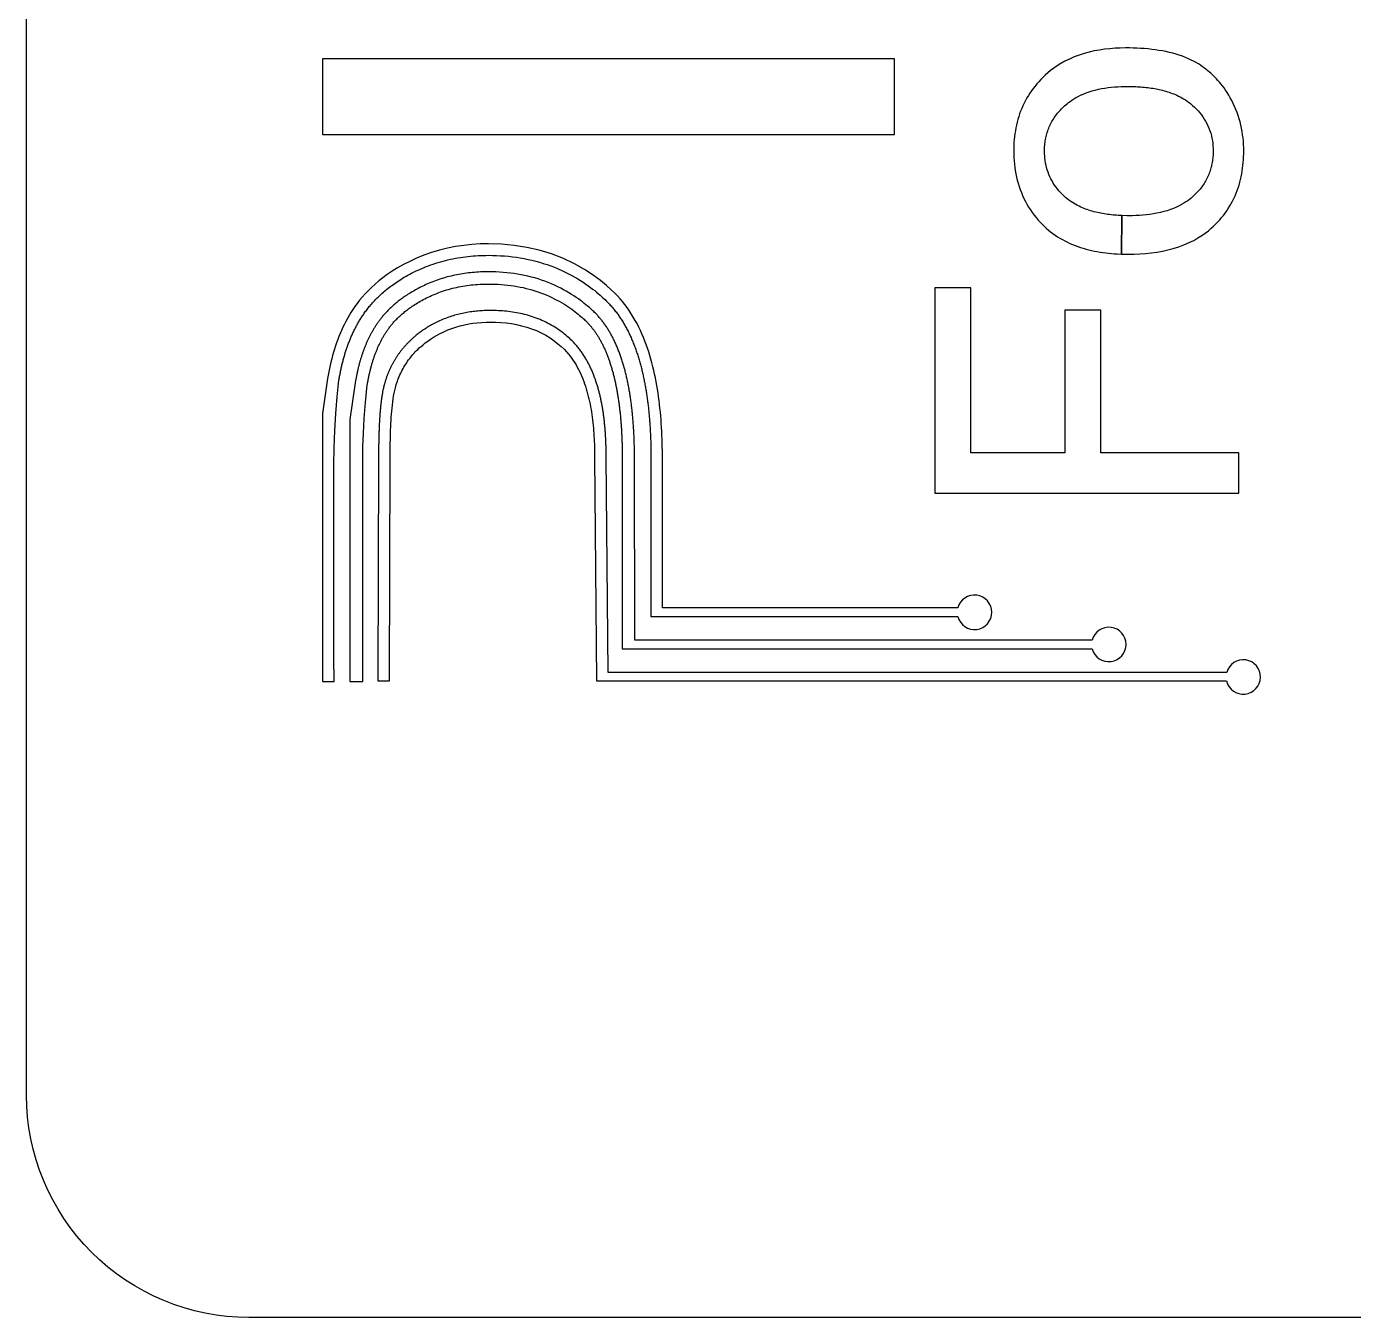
# Model space of a CAD drawing. Header units: millimetres. Extents: x 0 to 17.9, y 0 to 7.6.
# Drawn here: x 0 to 0.597, y 0 to 0.581 of the extents above; entities that cross this region are included whole.
import ezdxf

# ---------------------------------------------------------------- set-up
doc = ezdxf.new("R2010")
doc.units = ezdxf.units.MM
doc.header["$MEASUREMENT"] = 0
doc.layers.add('Insulation', color=112, linetype='Continuous')
doc.layers.add('Metal', color=52, linetype='Continuous')

msp = doc.modelspace()

# ---------------------------------------------------------------- linework, layer by layer
at = {"layer": 'Insulation'}
msp.add_lwpolyline([(6.043, 0), (2.5215, 0), (0.1, 0, -0.414214), (0, 0.1), (0, 3.225), (0, 7.45, -0.414214), (0.2, 7.65), (2.5215, 7.65), (6.043, 7.65)], format="xyb", dxfattribs=at)
at = {"layer": 'Metal'}
msp.add_lwpolyline([(0.49253, 0.47824), (0.49268, 0.49554), (0.49109, 0.49562), (0.4903, 0.49567), (0.48951, 0.49573), (0.48872, 0.4958), (0.48793, 0.49588), (0.48714, 0.49597), (0.48635, 0.49607), (0.48557, 0.49618), (0.48479, 0.4963), (0.48402, 0.49643), (0.48324, 0.49658), (0.48247, 0.49673), (0.4817, 0.4969), (0.48093, 0.49708), (0.48016, 0.49728), (0.4794, 0.49749), (0.47864, 0.49771), (0.47789, 0.49795), (0.47714, 0.4982), (0.4764, 0.49847), (0.47567, 0.49876), (0.47494, 0.49906), (0.47421, 0.49938), (0.47347, 0.49973), (0.47273, 0.50011), (0.47197, 0.50051), (0.47122, 0.50096), (0.47046, 0.50143), (0.46969, 0.50194), (0.46892, 0.5025), (0.46816, 0.50309), (0.46739, 0.50373), (0.46663, 0.50441), (0.46587, 0.50514), (0.46511, 0.50592), (0.46439, 0.50673), (0.4637, 0.50755), (0.46304, 0.50841), (0.46242, 0.50928), (0.46183, 0.51018), (0.46129, 0.5111), (0.46078, 0.51205), (0.46031, 0.51302), (0.45987, 0.51402), (0.45949, 0.51503), (0.45915, 0.51606), (0.45885, 0.51709), (0.45859, 0.51813), (0.45838, 0.51918), (0.45821, 0.52024), (0.45808, 0.52131), (0.45798, 0.52238), (0.45793, 0.52346), (0.45791, 0.52455), (0.45792, 0.52521), (0.45794, 0.52587), (0.45797, 0.52652), (0.45802, 0.52718), (0.45809, 0.52783), (0.45816, 0.52849), (0.45826, 0.52914), (0.45837, 0.52978), (0.45849, 0.53043), (0.45863, 0.53107), (0.45879, 0.53171), (0.45896, 0.53235), (0.45915, 0.53297), (0.45935, 0.5336), (0.45957, 0.53421), (0.45981, 0.53483), (0.46006, 0.53543), (0.46033, 0.53603), (0.46061, 0.53663), (0.46091, 0.53721), (0.46122, 0.53778), (0.46155, 0.53835), (0.46189, 0.5389), (0.46224, 0.53945), (0.4626, 0.53998), (0.46298, 0.54051), (0.46337, 0.54103), (0.46377, 0.54154), (0.46419, 0.54204), (0.46462, 0.54253), (0.46505, 0.54301), (0.4655, 0.54349), (0.46596, 0.54395), (0.46644, 0.54441), (0.46692, 0.54486), (0.46745, 0.54534), (0.46804, 0.54584), (0.4687, 0.54636), (0.46942, 0.5469), (0.47022, 0.54745), (0.47108, 0.54801), (0.47203, 0.54857), (0.47305, 0.54912), (0.47416, 0.54967), (0.47535, 0.5502), (0.47663, 0.55071), (0.47799, 0.55119), (0.47937, 0.55162), (0.48076, 0.552), (0.48218, 0.55234), (0.48361, 0.55263), (0.48505, 0.55288), (0.4865, 0.55309), (0.48795, 0.55326), (0.48941, 0.55339), (0.49087, 0.5535), (0.49232, 0.55357), (0.49377, 0.55361), (0.49521, 0.55362), (0.49597, 0.55362), (0.49673, 0.55361), (0.49748, 0.55359), (0.49824, 0.55357), (0.49901, 0.55354), (0.49977, 0.5535), (0.50053, 0.55345), (0.50129, 0.5534), (0.50205, 0.55334), (0.50281, 0.55327), (0.50357, 0.55319), (0.50432, 0.5531), (0.50507, 0.55301), (0.50583, 0.5529), (0.50657, 0.55279), (0.50732, 0.55266), (0.50806, 0.55253), (0.50881, 0.55238), (0.50955, 0.55222), (0.51029, 0.55205), (0.51102, 0.55187), (0.51176, 0.55168), (0.51249, 0.55147), (0.51321, 0.55125), (0.51393, 0.55102), (0.51465, 0.55077), (0.51536, 0.55051), (0.51607, 0.55023), (0.51676, 0.54994), (0.51747, 0.54963), (0.5182, 0.54928), (0.51895, 0.5489), (0.51971, 0.54849), (0.52049, 0.54803), (0.52129, 0.54753), (0.52209, 0.54699), (0.5229, 0.5464), (0.52372, 0.54576), (0.52453, 0.54506), (0.52536, 0.54431), (0.52617, 0.5435), (0.52698, 0.54265), (0.52774, 0.54176), (0.52846, 0.54085), (0.52914, 0.53991), (0.52978, 0.53895), (0.53038, 0.53795), (0.53093, 0.53693), (0.53144, 0.53588), (0.53189, 0.5348), (0.5323, 0.5337), (0.53265, 0.53259), (0.53296, 0.53147), (0.53321, 0.53034), (0.53341, 0.5292), (0.53357, 0.52805), (0.53368, 0.52689), (0.53374, 0.52572), (0.53376, 0.52455), (0.53376, 0.52391), (0.53374, 0.52327), (0.53371, 0.52263), (0.53366, 0.52199), (0.5336, 0.52136), (0.53353, 0.52072), (0.53344, 0.52009), (0.53334, 0.51946), (0.53322, 0.51883), (0.53309, 0.5182), (0.53295, 0.51758), (0.53279, 0.51696), (0.53261, 0.51635), (0.53242, 0.51574), (0.53222, 0.51514), (0.532, 0.51454), (0.53176, 0.51395), (0.53151, 0.51336), (0.53124, 0.51278), (0.53096, 0.5122), (0.53067, 0.51164), (0.53036, 0.51108), (0.53004, 0.51054), (0.52971, 0.51), (0.52936, 0.50947), (0.529, 0.50895), (0.52863, 0.50844), (0.52825, 0.50794), (0.52786, 0.50744), (0.52745, 0.50696), (0.52704, 0.50648), (0.52661, 0.50601), (0.52617, 0.50555), (0.52572, 0.5051), (0.52526, 0.50466), (0.52479, 0.50422), (0.52429, 0.50377), (0.52372, 0.50329), (0.52306, 0.50277), (0.52233, 0.50222), (0.52151, 0.50165), (0.52061, 0.50108), (0.5196, 0.50049), (0.51851, 0.49991), (0.51731, 0.49934), (0.516, 0.49878), (0.51459, 0.49825), (0.5131, 0.49775), (0.51158, 0.49732), (0.51005, 0.49693), (0.50849, 0.4966), (0.50692, 0.49632), (0.50534, 0.49608), (0.50375, 0.49589), (0.50216, 0.49573), (0.50057, 0.49562), (0.49898, 0.49554), (0.49741, 0.4955), (0.49584, 0.49548), (0.49505, 0.49548), (0.49268, 0.49554), (0.49253, 0.47823), (0.49317, 0.47822), (0.49445, 0.47819), (0.49573, 0.47819), (0.49826, 0.47822), (0.5008, 0.47832), (0.50334, 0.4785), (0.50588, 0.47876), (0.5084, 0.47911), (0.51091, 0.47956), (0.5134, 0.4801), (0.51585, 0.48075), (0.51826, 0.48151), (0.52063, 0.48239), (0.52291, 0.48337), (0.525, 0.4844), (0.52691, 0.48547), (0.52864, 0.48656), (0.53021, 0.48766), (0.53162, 0.48875), (0.53288, 0.48981), (0.53399, 0.49082), (0.53497, 0.49178), (0.53587, 0.49272), (0.53674, 0.49367), (0.53757, 0.49465), (0.53838, 0.49565), (0.53914, 0.49667), (0.53988, 0.49771), (0.54059, 0.49877), (0.54126, 0.49985), (0.54189, 0.50096), (0.5425, 0.50209), (0.54307, 0.50324), (0.5436, 0.50441), (0.54411, 0.50561), (0.54457, 0.50682), (0.545, 0.50804), (0.54539, 0.50927), (0.54575, 0.51051), (0.54607, 0.51175), (0.54636, 0.51301), (0.54661, 0.51427), (0.54683, 0.51554), (0.54702, 0.51681), (0.54717, 0.51809), (0.5473, 0.51938), (0.5474, 0.52066), (0.54746, 0.52196), (0.5475, 0.52325), (0.54752, 0.52455), (0.5475, 0.52603), (0.54744, 0.5275), (0.54734, 0.52897), (0.5472, 0.53044), (0.54701, 0.5319), (0.54679, 0.53336), (0.54652, 0.53481), (0.5462, 0.53625), (0.54584, 0.53768), (0.54544, 0.5391), (0.545, 0.5405), (0.54451, 0.54189), (0.54398, 0.54326), (0.54341, 0.54462), (0.54279, 0.54596), (0.54214, 0.54728), (0.54146, 0.54854), (0.54078, 0.54973), (0.54008, 0.55086), (0.53939, 0.55192), (0.53869, 0.55292), (0.53799, 0.55387), (0.53729, 0.55475), (0.5366, 0.55559), (0.53591, 0.55636), (0.53524, 0.55709), (0.53458, 0.55777), (0.53394, 0.5584), (0.53332, 0.55898), (0.53271, 0.55954), (0.53206, 0.5601), (0.53136, 0.56069), (0.53061, 0.56128), (0.52982, 0.56188), (0.52897, 0.56249), (0.52806, 0.56311), (0.5271, 0.56372), (0.52608, 0.56432), (0.52499, 0.56492), (0.52384, 0.5655), (0.52262, 0.56607), (0.52133, 0.56663), (0.51997, 0.56716), (0.51854, 0.56766), (0.51708, 0.56812), (0.51558, 0.56854), (0.51406, 0.56892), (0.51251, 0.56927), (0.51094, 0.56958), (0.50935, 0.56985), (0.50774, 0.57009), (0.50611, 0.57029), (0.50446, 0.57046), (0.5028, 0.57061), (0.50113, 0.57072), (0.49945, 0.57081), (0.49777, 0.57087), (0.49607, 0.57091), (0.49438, 0.57092), (0.49201, 0.57088), (0.48965, 0.57078), (0.48728, 0.5706), (0.48493, 0.57034), (0.48259, 0.57), (0.48026, 0.56957), (0.47796, 0.56905), (0.47569, 0.56842), (0.47344, 0.5677), (0.47123, 0.56686), (0.4691, 0.56594), (0.46712, 0.56495), (0.46529, 0.56393), (0.4636, 0.56288), (0.46206, 0.56182), (0.46065, 0.56075), (0.45937, 0.5597), (0.45821, 0.55867), (0.45717, 0.55767), (0.45623, 0.55672), (0.45533, 0.55576), (0.45447, 0.55478), (0.45364, 0.55377), (0.45284, 0.55275), (0.45207, 0.5517), (0.45134, 0.55063), (0.45064, 0.54954), (0.44998, 0.54842), (0.44935, 0.54729), (0.44875, 0.54613), (0.44819, 0.54495), (0.44766, 0.54374), (0.44717, 0.54252), (0.44672, 0.54128), (0.4463, 0.54004), (0.44593, 0.53879), (0.44559, 0.53753), (0.44529, 0.53626), (0.44502, 0.53498), (0.44479, 0.53369), (0.44459, 0.5324), (0.44442, 0.53111), (0.44429, 0.5298), (0.44418, 0.5285), (0.44411, 0.52718), (0.44407, 0.52587), (0.44405, 0.52455), (0.44407, 0.52307), (0.44413, 0.5216), (0.44422, 0.52013), (0.44435, 0.51867), (0.44452, 0.51722), (0.44474, 0.51577), (0.44499, 0.51433), (0.44529, 0.51289), (0.44564, 0.51147), (0.44603, 0.51005), (0.44646, 0.50864), (0.44695, 0.50725), (0.44748, 0.50588), (0.44805, 0.50453), (0.44866, 0.5032), (0.44932, 0.50191), (0.45002, 0.50063), (0.45076, 0.49938), (0.45155, 0.49816), (0.45237, 0.49696), (0.45324, 0.49578), (0.45415, 0.49463), (0.4551, 0.4935), (0.45595, 0.49255), (0.45683, 0.49163), (0.45773, 0.49074), (0.45867, 0.48988), (0.45963, 0.48905), (0.46062, 0.48825), (0.46163, 0.48748), (0.46268, 0.48675), (0.46375, 0.48604), (0.46483, 0.48538), (0.46594, 0.48474), (0.46706, 0.48414), (0.4682, 0.48358), (0.46936, 0.48304), (0.47053, 0.48254), (0.47172, 0.48207), (0.47292, 0.48163), (0.47414, 0.48122), (0.47536, 0.48084), (0.4766, 0.48049), (0.47784, 0.48017), (0.47909, 0.47987), (0.48035, 0.47961), (0.48162, 0.47936), (0.48289, 0.47915), (0.48417, 0.47895), (0.48545, 0.47878), (0.48674, 0.47864), (0.48802, 0.47851), (0.48931, 0.47841), (0.4906, 0.47833), (0.49253, 0.47823)], dxfattribs=at)
for points in [[(0.13316, 0.56607), (0.13316, 0.53195), (0.39045, 0.53195), (0.39045, 0.56607)], [(0.40863, 0.46308), (0.40863, 0.37076), (0.54533, 0.37076), (0.54533, 0.38889), (0.48323, 0.38889), (0.48323, 0.45307), (0.46708, 0.45307), (0.46708, 0.38889), (0.42478, 0.38889), (0.42478, 0.46308)]]:
    msp.add_lwpolyline(points, close=True, dxfattribs=at)
for points in [[(0.28087, 0.38645), (0.28084, 0.31519), (0.41893, 0.31519, 7.872983), (0.41893, 0.31907), (0.28601, 0.31907), (0.28604, 0.38644), (0.28603, 0.38816), (0.28602, 0.38987), (0.28599, 0.39159), (0.28595, 0.39332), (0.28589, 0.39505), (0.28582, 0.39679), (0.28574, 0.39852), (0.28565, 0.40026), (0.28554, 0.40199), (0.28541, 0.40373), (0.28527, 0.40546), (0.28511, 0.40719), (0.28494, 0.40892), (0.28474, 0.41064), (0.28453, 0.41236), (0.28431, 0.41407), (0.28406, 0.41577), (0.28379, 0.41747), (0.28351, 0.41916), (0.2832, 0.42084), (0.28287, 0.42253), (0.28252, 0.42422), (0.28214, 0.4259), (0.28174, 0.42758), (0.28131, 0.42926), (0.28085, 0.43093), (0.28037, 0.4326), (0.27985, 0.43425), (0.27931, 0.43589), (0.27873, 0.43752), (0.27813, 0.43913), (0.27749, 0.44073), (0.27682, 0.44231), (0.27611, 0.44387), (0.27537, 0.44541), (0.2746, 0.44694), (0.27379, 0.44843), (0.27293, 0.44991), (0.27204, 0.45136), (0.27111, 0.45278), (0.27014, 0.45417), (0.26912, 0.45554), (0.26807, 0.45687), (0.26696, 0.45817), (0.26582, 0.45943), (0.26462, 0.46066), (0.26304, 0.46217), (0.26088, 0.4641), (0.25814, 0.46634), (0.25483, 0.46877), (0.25096, 0.47129), (0.24652, 0.4738), (0.24153, 0.47618), (0.23613, 0.47829), (0.23062, 0.47997), (0.22502, 0.48125), (0.21934, 0.48214), (0.21359, 0.48266), (0.20779, 0.48283), (0.20405, 0.48276), (0.20033, 0.48253), (0.19663, 0.48214), (0.19296, 0.48159), (0.18931, 0.48087), (0.1857, 0.47997), (0.18212, 0.4789), (0.17867, 0.47768), (0.17541, 0.47635), (0.17236, 0.47494), (0.16952, 0.47348), (0.16689, 0.47198), (0.16447, 0.47048), (0.16228, 0.469), (0.16031, 0.46756), (0.15848, 0.46612), (0.15677, 0.46467), (0.15517, 0.46322), (0.15369, 0.46176), (0.1523, 0.46031), (0.15102, 0.45886), (0.14983, 0.45743), (0.14873, 0.45601), (0.14771, 0.45462), (0.14677, 0.45325), (0.14591, 0.45191), (0.14511, 0.4506), (0.14437, 0.4493), (0.14365, 0.44798), (0.14296, 0.44664), (0.1423, 0.44529), (0.14168, 0.44393), (0.14108, 0.44255), (0.14051, 0.44116), (0.13997, 0.43976), (0.13945, 0.43834), (0.13897, 0.43692), (0.1385, 0.43549), (0.13807, 0.43404), (0.13765, 0.43259), (0.13727, 0.43114), (0.1369, 0.42967), (0.13656, 0.42821), (0.13624, 0.42673), (0.13595, 0.42526), (0.13567, 0.42378), (0.13542, 0.4223), (0.13316, 0.40655), (0.13316, 0.28596), (0.13833, 0.28596), (0.13833, 0.29136), (0.13829, 0.29136), (0.13829, 0.38327), (0.13839, 0.39112), (0.13867, 0.39887), (0.13911, 0.4065), (0.13973, 0.41403), (0.14051, 0.42146), (0.14059, 0.42192), (0.14067, 0.42238), (0.14075, 0.42285), (0.14084, 0.42331), (0.14092, 0.42378), (0.14101, 0.42424), (0.1411, 0.4247), (0.14119, 0.42516), (0.14129, 0.42562), (0.14139, 0.42608), (0.14148, 0.42654), (0.14159, 0.427), (0.14169, 0.42746), (0.1418, 0.42791), (0.1419, 0.42837), (0.14201, 0.42883), (0.14213, 0.42928), (0.14224, 0.42973), (0.14236, 0.43019), (0.14248, 0.43064), (0.1426, 0.43109), (0.14272, 0.43154), (0.14285, 0.43199), (0.14298, 0.43244), (0.14311, 0.43288), (0.14324, 0.43333), (0.14338, 0.43377), (0.14352, 0.43422), (0.14366, 0.43466), (0.14381, 0.4351), (0.14395, 0.43554), (0.1441, 0.43598), (0.14425, 0.43642), (0.14441, 0.43685), (0.14456, 0.43729), (0.14472, 0.43772), (0.14488, 0.43815), (0.14505, 0.43858), (0.14522, 0.43901), (0.14539, 0.43944), (0.14556, 0.43987), (0.14573, 0.44029), (0.14591, 0.44071), (0.14609, 0.44113), (0.14628, 0.44155), (0.14646, 0.44197), (0.14665, 0.44239), (0.14684, 0.4428), (0.14704, 0.44321), (0.14723, 0.44363), (0.14743, 0.44404), (0.14764, 0.44444), (0.14784, 0.44485), (0.14805, 0.44525), (0.14826, 0.44566), (0.14848, 0.44606), (0.1487, 0.44645), (0.14892, 0.44685), (0.14914, 0.44724), (0.14937, 0.44763), (0.1496, 0.44803), (0.14983, 0.44842), (0.15007, 0.44881), (0.15031, 0.44921), (0.15057, 0.44961), (0.15083, 0.45001), (0.15109, 0.45041), (0.15137, 0.45082), (0.15165, 0.45123), (0.15194, 0.45164), (0.15223, 0.45206), (0.15254, 0.45248), (0.15285, 0.4529), (0.15317, 0.45332), (0.1535, 0.45374), (0.15383, 0.45416), (0.15418, 0.45459), (0.15453, 0.45502), (0.1549, 0.45545), (0.15527, 0.45588), (0.15565, 0.45631), (0.15605, 0.45674), (0.15645, 0.45718), (0.15686, 0.45761), (0.15728, 0.45805), (0.15772, 0.45849), (0.15816, 0.45892), (0.15861, 0.45936), (0.15908, 0.4598), (0.15956, 0.46024), (0.16004, 0.46067), (0.16054, 0.46111), (0.16105, 0.46155), (0.16158, 0.46198), (0.16211, 0.46242), (0.16266, 0.46285), (0.16322, 0.46329), (0.1638, 0.46373), (0.16439, 0.46416), (0.165, 0.4646), (0.16564, 0.46505), (0.16629, 0.4655), (0.16697, 0.46595), (0.16768, 0.4664), (0.16841, 0.46686), (0.16916, 0.46732), (0.16993, 0.46778), (0.17072, 0.46824), (0.17154, 0.46869), (0.17238, 0.46915), (0.17323, 0.4696), (0.17412, 0.47005), (0.17502, 0.47049), (0.17594, 0.47092), (0.17688, 0.47135), (0.17785, 0.47177), (0.17883, 0.47219), (0.17983, 0.47259), (0.18086, 0.47298), (0.1819, 0.47337), (0.18296, 0.47374), (0.18404, 0.47409), (0.18514, 0.47444), (0.18624, 0.47476), (0.18734, 0.47507), (0.18845, 0.47536), (0.18956, 0.47563), (0.19067, 0.47588), (0.19179, 0.47611), (0.19291, 0.47633), (0.19403, 0.47653), (0.19516, 0.47672), (0.19629, 0.47688), (0.19743, 0.47703), (0.19856, 0.47717), (0.1997, 0.47729), (0.20085, 0.47739), (0.202, 0.47747), (0.20315, 0.47754), (0.2043, 0.4776), (0.20546, 0.47764), (0.20662, 0.47766), (0.20778, 0.47767), (0.2096, 0.47765), (0.21142, 0.4776), (0.21322, 0.47751), (0.21502, 0.47739), (0.2168, 0.47723), (0.21858, 0.47703), (0.22035, 0.4768), (0.22211, 0.47652), (0.22387, 0.47621), (0.22561, 0.47586), (0.22734, 0.47547), (0.22906, 0.47504), (0.23076, 0.47457), (0.23246, 0.47406), (0.23415, 0.47351), (0.23583, 0.47291), (0.2375, 0.47227), (0.23914, 0.47159), (0.24074, 0.47088), (0.24229, 0.47015), (0.24378, 0.4694), (0.24522, 0.46864), (0.2466, 0.46787), (0.24792, 0.46709), (0.24918, 0.46631), (0.25039, 0.46554), (0.25154, 0.46476), (0.25264, 0.464), (0.25368, 0.46324), (0.25465, 0.4625), (0.25557, 0.46179), (0.25644, 0.46109), (0.25724, 0.46042), (0.25798, 0.45978), (0.25866, 0.45918), (0.25929, 0.45861), (0.25985, 0.45809), (0.26036, 0.4576), (0.2608, 0.45717), (0.26119, 0.45678), (0.26154, 0.45642), (0.26189, 0.45606), (0.26224, 0.45569), (0.26258, 0.45532), (0.26291, 0.45495), (0.26325, 0.45457), (0.26358, 0.45419), (0.2639, 0.4538), (0.26422, 0.45341), (0.26454, 0.45302), (0.26485, 0.45262), (0.26516, 0.45222), (0.26546, 0.45181), (0.26577, 0.4514), (0.26606, 0.45099), (0.26636, 0.45058), (0.26665, 0.45016), (0.26693, 0.44974), (0.26721, 0.44931), (0.26749, 0.44888), (0.26777, 0.44845), (0.26804, 0.44802), (0.26831, 0.44758), (0.26857, 0.44714), (0.26883, 0.44669), (0.26909, 0.44625), (0.26934, 0.4458), (0.26959, 0.44534), (0.26984, 0.44489), (0.27008, 0.44443), (0.27032, 0.44397), (0.27056, 0.4435), (0.27079, 0.44304), (0.27102, 0.44257), (0.27124, 0.44209), (0.27146, 0.44162), (0.27168, 0.44114), (0.2719, 0.44066), (0.27211, 0.44018), (0.27232, 0.4397), (0.27253, 0.43921), (0.27273, 0.43872), (0.27293, 0.43823), (0.27313, 0.43774), (0.27332, 0.43724), (0.27351, 0.43675), (0.2737, 0.43625), (0.27388, 0.43574), (0.27406, 0.43524), (0.27424, 0.43473), (0.27442, 0.43423), (0.27459, 0.43372), (0.27476, 0.43321), (0.27492, 0.4327), (0.27509, 0.43218), (0.27525, 0.43167), (0.27541, 0.43115), (0.27556, 0.43063), (0.27571, 0.43011), (0.27586, 0.42959), (0.27601, 0.42907), (0.27615, 0.42854), (0.27629, 0.42802), (0.27643, 0.42749), (0.27657, 0.42697), (0.2767, 0.42644), (0.27683, 0.42591), (0.27696, 0.42538), (0.27708, 0.42485), (0.2772, 0.42432), (0.27732, 0.42379), (0.27744, 0.42326), (0.27756, 0.42273), (0.27767, 0.42219), (0.27778, 0.42166), (0.27789, 0.42113), (0.27799, 0.42059), (0.27809, 0.42006), (0.27819, 0.41952), (0.27829, 0.41899), (0.27839, 0.41845), (0.27848, 0.41792), (0.27857, 0.41738), (0.27866, 0.41685), (0.27875, 0.41631), (0.27883, 0.41577), (0.27892, 0.41523), (0.279, 0.41469), (0.27908, 0.41415), (0.27915, 0.41361), (0.27923, 0.41306), (0.2793, 0.41252), (0.27937, 0.41197), (0.27944, 0.41143), (0.27951, 0.41088), (0.27958, 0.41033), (0.27964, 0.40978), (0.2797, 0.40923), (0.27977, 0.40868), (0.27982, 0.40813), (0.27988, 0.40758), (0.27994, 0.40702), (0.27999, 0.40647), (0.28004, 0.40592), (0.28009, 0.40536), (0.28014, 0.40481), (0.28019, 0.40425), (0.28023, 0.4037), (0.28027, 0.40314), (0.28032, 0.40258), (0.28036, 0.40203), (0.28039, 0.40147), (0.28043, 0.40091), (0.28047, 0.40036), (0.2805, 0.3998), (0.28053, 0.39924), (0.28056, 0.39868), (0.28059, 0.39812), (0.28062, 0.39757), (0.28064, 0.39701), (0.28067, 0.39645), (0.28069, 0.39589), (0.28071, 0.39533), (0.28073, 0.39478), (0.28075, 0.39422), (0.28077, 0.39366), (0.28078, 0.3931), (0.2808, 0.39255), (0.28081, 0.39199), (0.28082, 0.39143), (0.28083, 0.39088), (0.28084, 0.39032), (0.28085, 0.38977), (0.28086, 0.38921), (0.28086, 0.38866), (0.28087, 0.3881), (0.28087, 0.38755), (0.28087, 0.387)], [(0.20778, 0.47026), (0.20687, 0.47026), (0.20596, 0.47024), (0.20505, 0.47021), (0.20415, 0.47018), (0.20325, 0.47013), (0.20235, 0.47007), (0.20146, 0.47001), (0.20057, 0.46993), (0.19968, 0.46984), (0.19879, 0.46974), (0.19791, 0.46963), (0.19704, 0.46951), (0.19616, 0.46938), (0.19529, 0.46923), (0.19442, 0.46908), (0.19356, 0.46891), (0.19269, 0.46874), (0.19184, 0.46855), (0.19098, 0.46835), (0.19013, 0.46814), (0.18928, 0.46792), (0.18844, 0.46769), (0.18759, 0.46744), (0.18675, 0.46718), (0.18592, 0.46692), (0.18509, 0.46664), (0.18428, 0.46635), (0.18348, 0.46606), (0.18269, 0.46576), (0.18192, 0.46545), (0.18116, 0.46514), (0.18041, 0.46482), (0.17968, 0.46449), (0.17896, 0.46416), (0.17825, 0.46383), (0.17756, 0.46349), (0.17688, 0.46315), (0.17621, 0.4628), (0.17556, 0.46245), (0.17493, 0.46211), (0.1743, 0.46176), (0.1737, 0.4614), (0.1731, 0.46105), (0.17253, 0.4607), (0.17196, 0.46035), (0.17142, 0.46), (0.17089, 0.45966), (0.17037, 0.45931), (0.16987, 0.45897), (0.16938, 0.45863), (0.16892, 0.4583), (0.16847, 0.45797), (0.16803, 0.45764), (0.16761, 0.45732), (0.16719, 0.45699), (0.16678, 0.45667), (0.16638, 0.45634), (0.16598, 0.45601), (0.1656, 0.45569), (0.16522, 0.45536), (0.16485, 0.45504), (0.16449, 0.45472), (0.16414, 0.45439), (0.1638, 0.45407), (0.16346, 0.45374), (0.16313, 0.45342), (0.1628, 0.4531), (0.16249, 0.45278), (0.16218, 0.45246), (0.16187, 0.45214), (0.16158, 0.45182), (0.16129, 0.4515), (0.161, 0.45118), (0.16073, 0.45087), (0.16045, 0.45055), (0.16019, 0.45024), (0.15993, 0.44992), (0.15967, 0.44961), (0.15942, 0.4493), (0.15918, 0.44899), (0.15894, 0.44868), (0.15871, 0.44837), (0.15848, 0.44806), (0.15826, 0.44775), (0.15804, 0.44745), (0.15783, 0.44715), (0.15762, 0.44684), (0.15741, 0.44654), (0.15721, 0.44625), (0.15702, 0.44595), (0.15683, 0.44565), (0.15664, 0.44536), (0.15646, 0.44507), (0.15628, 0.44477), (0.1561, 0.44448), (0.15593, 0.44419), (0.15576, 0.4439), (0.15559, 0.4436), (0.15542, 0.44331), (0.15525, 0.44301), (0.15509, 0.44271), (0.15493, 0.44241), (0.15477, 0.44211), (0.15461, 0.44181), (0.15445, 0.44151), (0.1543, 0.4412), (0.15414, 0.44089), (0.15399, 0.44059), (0.15384, 0.44028), (0.15369, 0.43997), (0.15355, 0.43965), (0.1534, 0.43934), (0.15326, 0.43902), (0.15311, 0.43871), (0.15297, 0.43839), (0.15284, 0.43807), (0.1527, 0.43775), (0.15256, 0.43742), (0.15243, 0.4371), (0.1523, 0.43677), (0.15217, 0.43645), (0.15204, 0.43612), (0.15191, 0.43579), (0.15178, 0.43546), (0.15166, 0.43513), (0.15154, 0.4348), (0.15142, 0.43446), (0.1513, 0.43413), (0.15118, 0.43379), (0.15106, 0.43345), (0.15095, 0.43311), (0.15083, 0.43277), (0.15072, 0.43243), (0.15061, 0.43209), (0.1505, 0.43174), (0.1504, 0.4314), (0.15029, 0.43105), (0.15019, 0.43071), (0.15009, 0.43036), (0.14999, 0.43001), (0.14989, 0.42966), (0.14979, 0.42931), (0.14969, 0.42895), (0.1496, 0.4286), (0.1495, 0.42825), (0.14941, 0.42789), (0.14932, 0.42754), (0.14923, 0.42718), (0.14915, 0.42682), (0.14906, 0.42646), (0.14898, 0.4261), (0.14889, 0.42574), (0.14881, 0.42538), (0.14873, 0.42502), (0.14865, 0.42466), (0.14858, 0.42429), (0.1485, 0.42393), (0.14843, 0.42356), (0.14835, 0.4232), (0.14828, 0.42283), (0.14821, 0.42247), (0.14814, 0.4221), (0.14808, 0.42173), (0.14801, 0.42136), (0.14795, 0.42099), (0.14788, 0.42062), (0.14782, 0.42025), (0.14549, 0.40386), (0.14549, 0.28596), (0.15133, 0.28596), (0.15133, 0.3861), (0.15133, 0.3916), (0.15152, 0.39767), (0.15191, 0.40432), (0.15249, 0.41155), (0.15326, 0.41936), (0.15333, 0.41976), (0.1534, 0.42017), (0.15347, 0.42058), (0.15354, 0.42098), (0.15362, 0.42139), (0.15369, 0.42179), (0.15377, 0.42219), (0.15385, 0.42259), (0.15394, 0.42299), (0.15402, 0.42339), (0.1541, 0.42379), (0.15419, 0.42419), (0.15428, 0.42458), (0.15437, 0.42497), (0.15446, 0.42537), (0.15456, 0.42576), (0.15466, 0.42615), (0.15475, 0.42653), (0.15485, 0.42692), (0.15495, 0.4273), (0.15506, 0.42769), (0.15516, 0.42807), (0.15527, 0.42845), (0.15538, 0.42883), (0.15549, 0.4292), (0.1556, 0.42958), (0.15572, 0.42995), (0.15583, 0.43032), (0.15595, 0.43069), (0.15607, 0.43106), (0.15619, 0.43142), (0.15632, 0.43179), (0.15644, 0.43215), (0.15657, 0.43251), (0.1567, 0.43287), (0.15683, 0.43322), (0.15696, 0.43358), (0.1571, 0.43393), (0.15723, 0.43428), (0.15737, 0.43463), (0.15751, 0.43498), (0.15765, 0.43532), (0.1578, 0.43566), (0.15794, 0.436), (0.15809, 0.43634), (0.15824, 0.43668), (0.15839, 0.43701), (0.15855, 0.43734), (0.1587, 0.43767), (0.15886, 0.438), (0.15902, 0.43832), (0.15918, 0.43864), (0.15934, 0.43896), (0.1595, 0.43928), (0.15967, 0.4396), (0.15984, 0.43991), (0.16001, 0.44022), (0.16018, 0.44053), (0.16036, 0.44084), (0.16053, 0.44114), (0.16071, 0.44145), (0.16089, 0.44175), (0.16107, 0.44205), (0.16126, 0.44236), (0.16145, 0.44266), (0.16165, 0.44296), (0.16185, 0.44327), (0.16206, 0.44358), (0.16227, 0.44388), (0.16249, 0.44419), (0.16271, 0.44451), (0.16294, 0.44482), (0.16317, 0.44513), (0.16341, 0.44545), (0.16366, 0.44577), (0.16391, 0.44609), (0.16417, 0.44641), (0.16444, 0.44673), (0.16471, 0.44705), (0.16499, 0.44737), (0.16528, 0.4477), (0.16557, 0.44802), (0.16587, 0.44835), (0.16618, 0.44868), (0.1665, 0.44901), (0.16683, 0.44934), (0.16717, 0.44967), (0.16751, 0.45), (0.16787, 0.45033), (0.16823, 0.45067), (0.16861, 0.451), (0.16899, 0.45134), (0.16939, 0.45168), (0.16979, 0.45201), (0.17021, 0.45235), (0.17064, 0.45269), (0.17108, 0.45303), (0.17152, 0.45337), (0.17199, 0.45372), (0.17247, 0.45406), (0.17298, 0.45442), (0.17351, 0.45478), (0.17406, 0.45515), (0.17463, 0.45552), (0.17522, 0.45589), (0.17583, 0.45626), (0.17646, 0.45664), (0.1771, 0.45701), (0.17777, 0.45738), (0.17846, 0.45775), (0.17916, 0.45812), (0.17988, 0.45849), (0.18062, 0.45885), (0.18137, 0.45921), (0.18214, 0.45956), (0.18293, 0.4599), (0.18374, 0.46024), (0.18456, 0.46057), (0.1854, 0.46089), (0.18625, 0.46121), (0.18713, 0.46151), (0.18801, 0.4618), (0.1889, 0.46208), (0.18979, 0.46234), (0.19069, 0.46259), (0.1916, 0.46283), (0.19251, 0.46305), (0.19343, 0.46326), (0.19435, 0.46346), (0.19528, 0.46364), (0.19621, 0.4638), (0.19714, 0.46395), (0.19808, 0.46409), (0.19903, 0.46422), (0.19998, 0.46433), (0.20094, 0.46443), (0.2019, 0.46451), (0.20286, 0.46459), (0.20384, 0.46465), (0.20482, 0.46469), (0.2058, 0.46472), (0.20679, 0.46474), (0.20778, 0.46475), (0.20926, 0.46474), (0.21072, 0.4647), (0.21218, 0.46463), (0.21362, 0.46454), (0.21505, 0.46442), (0.21646, 0.46427), (0.21787, 0.4641), (0.21926, 0.4639), (0.22064, 0.46367), (0.22201, 0.46341), (0.22337, 0.46313), (0.22471, 0.46282), (0.22604, 0.46248), (0.22736, 0.46211), (0.22867, 0.46172), (0.22996, 0.46129), (0.23126, 0.46083), (0.23254, 0.46034), (0.2338, 0.45983), (0.23503, 0.45929), (0.23624, 0.45873), (0.2374, 0.45816), (0.23853, 0.45757), (0.23961, 0.45698), (0.24065, 0.45639), (0.24165, 0.45579), (0.24261, 0.45519), (0.24353, 0.45459), (0.2444, 0.454), (0.24524, 0.45341), (0.24603, 0.45283), (0.24678, 0.45227), (0.24749, 0.45172), (0.24815, 0.45118), (0.24876, 0.45067), (0.24934, 0.45018), (0.24986, 0.44972), (0.25035, 0.44928), (0.25079, 0.44888), (0.25118, 0.44851), (0.25153, 0.44817), (0.25185, 0.44786), (0.25212, 0.44759), (0.25234, 0.44736), (0.25257, 0.44712), (0.2528, 0.44687), (0.25303, 0.44662), (0.25325, 0.44637), (0.25348, 0.44612), (0.2537, 0.44586), (0.25392, 0.4456), (0.25414, 0.44534), (0.25435, 0.44507), (0.25457, 0.4448), (0.25478, 0.44452), (0.25499, 0.44425), (0.2552, 0.44397), (0.25541, 0.44368), (0.25562, 0.44339), (0.25582, 0.4431), (0.25603, 0.44281), (0.25623, 0.44251), (0.25643, 0.44221), (0.25663, 0.4419), (0.25682, 0.44159), (0.25702, 0.44128), (0.25721, 0.44097), (0.2574, 0.44065), (0.25759, 0.44033), (0.25778, 0.44), (0.25797, 0.43967), (0.25815, 0.43934), (0.25833, 0.43901), (0.25852, 0.43867), (0.25869, 0.43833), (0.25887, 0.43799), (0.25905, 0.43764), (0.25922, 0.43729), (0.25939, 0.43694), (0.25956, 0.43658), (0.25973, 0.43622), (0.2599, 0.43586), (0.26006, 0.43549), (0.26023, 0.43512), (0.26039, 0.43475), (0.26055, 0.43438), (0.26071, 0.434), (0.26086, 0.43362), (0.26102, 0.43324), (0.26117, 0.43286), (0.26132, 0.43247), (0.26147, 0.43208), (0.26161, 0.43169), (0.26176, 0.43129), (0.2619, 0.43089), (0.26204, 0.43049), (0.26218, 0.43009), (0.26232, 0.42968), (0.26245, 0.42928), (0.26259, 0.42887), (0.26272, 0.42846), (0.26285, 0.42804), (0.26298, 0.42763), (0.2631, 0.42721), (0.26323, 0.42679), (0.26335, 0.42637), (0.26347, 0.42594), (0.26359, 0.42552), (0.26371, 0.42509), (0.26382, 0.42466), (0.26394, 0.42423), (0.26405, 0.4238), (0.26416, 0.42336), (0.26426, 0.42293), (0.26437, 0.42249), (0.26447, 0.42205), (0.26457, 0.42161), (0.26468, 0.42117), (0.26477, 0.42073), (0.26487, 0.42029), (0.26496, 0.41984), (0.26506, 0.4194), (0.26515, 0.41895), (0.26524, 0.41851), (0.26533, 0.41806), (0.26541, 0.41761), (0.2655, 0.41716), (0.26558, 0.41671), (0.26566, 0.41626), (0.26574, 0.4158), (0.26582, 0.41535), (0.26589, 0.4149), (0.26597, 0.41444), (0.26604, 0.41398), (0.26611, 0.41353), (0.26618, 0.41307), (0.26625, 0.4126), (0.26632, 0.41214), (0.26638, 0.41168), (0.26645, 0.41121), (0.26651, 0.41074), (0.26657, 0.41028), (0.26663, 0.40981), (0.26669, 0.40934), (0.26675, 0.40886), (0.2668, 0.40839), (0.26686, 0.40792), (0.26691, 0.40744), (0.26696, 0.40697), (0.26701, 0.40649), (0.26706, 0.40601), (0.26711, 0.40553), (0.26715, 0.40505), (0.2672, 0.40457), (0.26724, 0.40409), (0.26728, 0.40361), (0.26732, 0.40312), (0.26736, 0.40264), (0.2674, 0.40215), (0.26743, 0.40167), (0.26747, 0.40118), (0.2675, 0.4007), (0.26753, 0.40021), (0.26757, 0.39972), (0.26759, 0.39923), (0.26762, 0.39874), (0.26765, 0.39825), (0.26768, 0.39776), (0.2677, 0.39727), (0.26773, 0.39678), (0.26775, 0.39629), (0.26777, 0.3958), (0.26779, 0.39531), (0.26781, 0.39482), (0.26783, 0.39433), (0.26784, 0.39383), (0.26786, 0.39334), (0.26787, 0.39285), (0.26788, 0.39236), (0.2679, 0.39187), (0.26791, 0.39137), (0.26792, 0.39088), (0.26793, 0.39039), (0.26793, 0.3899), (0.26794, 0.3894), (0.26794, 0.38891), (0.26795, 0.38842), (0.26795, 0.38793), (0.26795, 0.38744), (0.26796, 0.38694), (0.26796, 0.38645), (0.26791, 0.30073), (0.47938, 0.30073, 7.872984), (0.47938, 0.3046), (0.27356, 0.3046), (0.27347, 0.38685), (0.27346, 0.38738), (0.27346, 0.38792), (0.27346, 0.38845), (0.27345, 0.38899), (0.27345, 0.38952), (0.27344, 0.39006), (0.27343, 0.39059), (0.27342, 0.39113), (0.27341, 0.39167), (0.2734, 0.3922), (0.27339, 0.39274), (0.27337, 0.39328), (0.27335, 0.39381), (0.27334, 0.39435), (0.27332, 0.39489), (0.2733, 0.39542), (0.27328, 0.39596), (0.27325, 0.3965), (0.27323, 0.39703), (0.2732, 0.39757), (0.27318, 0.3981), (0.27315, 0.39864), (0.27312, 0.39918), (0.27309, 0.39971), (0.27305, 0.40024), (0.27302, 0.40078), (0.27298, 0.40131), (0.27294, 0.40184), (0.27291, 0.40238), (0.27286, 0.40291), (0.27282, 0.40344), (0.27278, 0.40397), (0.27273, 0.4045), (0.27269, 0.40503), (0.27264, 0.40556), (0.27259, 0.40608), (0.27254, 0.40661), (0.27248, 0.40714), (0.27243, 0.40766), (0.27237, 0.40819), (0.27231, 0.40871), (0.27225, 0.40923), (0.27219, 0.40975), (0.27213, 0.41027), (0.27206, 0.41079), (0.27199, 0.41131), (0.27192, 0.41183), (0.27185, 0.41234), (0.27178, 0.41286), (0.27171, 0.41337), (0.27163, 0.41388), (0.27155, 0.41439), (0.27147, 0.4149), (0.27139, 0.4154), (0.27131, 0.41591), (0.27123, 0.41641), (0.27114, 0.41692), (0.27105, 0.41742), (0.27096, 0.41792), (0.27087, 0.41842), (0.27077, 0.41892), (0.27067, 0.41942), (0.27057, 0.41992), (0.27047, 0.42042), (0.27037, 0.42092), (0.27026, 0.42142), (0.27016, 0.42191), (0.27004, 0.42241), (0.26993, 0.4229), (0.26982, 0.42339), (0.2697, 0.42389), (0.26958, 0.42438), (0.26946, 0.42487), (0.26934, 0.42535), (0.26921, 0.42584), (0.26908, 0.42632), (0.26895, 0.42681), (0.26882, 0.42729), (0.26868, 0.42777), (0.26854, 0.42825), (0.2684, 0.42873), (0.26826, 0.4292), (0.26811, 0.42967), (0.26796, 0.43014), (0.26781, 0.43061), (0.26766, 0.43108), (0.26751, 0.43154), (0.26735, 0.43201), (0.26719, 0.43247), (0.26703, 0.43292), (0.26686, 0.43338), (0.26669, 0.43383), (0.26652, 0.43428), (0.26635, 0.43473), (0.26618, 0.43518), (0.266, 0.43562), (0.26582, 0.43606), (0.26564, 0.4365), (0.26545, 0.43693), (0.26526, 0.43736), (0.26507, 0.43779), (0.26488, 0.43822), (0.26468, 0.43864), (0.26449, 0.43906), (0.26429, 0.43947), (0.26408, 0.43989), (0.26388, 0.4403), (0.26367, 0.44071), (0.26346, 0.44111), (0.26325, 0.44151), (0.26303, 0.44191), (0.26281, 0.4423), (0.26259, 0.44269), (0.26236, 0.44308), (0.26214, 0.44347), (0.26191, 0.44385), (0.26168, 0.44422), (0.26144, 0.4446), (0.26121, 0.44497), (0.26097, 0.44534), (0.26072, 0.4457), (0.26048, 0.44606), (0.26023, 0.44641), (0.25998, 0.44677), (0.25973, 0.44712), (0.25947, 0.44746), (0.25921, 0.4478), (0.25895, 0.44814), (0.25869, 0.44847), (0.25842, 0.4488), (0.25815, 0.44913), (0.25788, 0.44945), (0.2576, 0.44977), (0.25732, 0.45009), (0.25704, 0.4504), (0.25676, 0.45071), (0.25647, 0.45101), (0.25618, 0.45131), (0.25589, 0.45161), (0.25554, 0.45195), (0.25514, 0.45234), (0.25469, 0.45277), (0.25419, 0.45324), (0.25363, 0.45374), (0.25302, 0.45428), (0.25236, 0.45485), (0.25164, 0.45545), (0.25086, 0.45607), (0.25004, 0.45671), (0.24916, 0.45737), (0.24822, 0.45805), (0.24724, 0.45873), (0.24621, 0.45943), (0.24512, 0.46012), (0.24399, 0.46082), (0.2428, 0.46151), (0.24156, 0.4622), (0.24027, 0.46288), (0.23893, 0.46355), (0.23754, 0.4642), (0.23611, 0.46483), (0.23465, 0.46543), (0.23316, 0.466), (0.23166, 0.46653), (0.23015, 0.46703), (0.22863, 0.46748), (0.2271, 0.4679), (0.22556, 0.46828), (0.224, 0.46863), (0.22243, 0.46895), (0.22085, 0.46922), (0.21926, 0.46947), (0.21765, 0.46968), (0.21604, 0.46986), (0.21441, 0.47), (0.21277, 0.47012), (0.21112, 0.4702), (0.20946, 0.47024)], [(0.16088, 0.41937), (0.16078, 0.419), (0.16069, 0.41863), (0.1606, 0.41826), (0.16051, 0.41788), (0.16042, 0.41751), (0.16034, 0.41712), (0.16026, 0.41674), (0.16019, 0.41635), (0.16012, 0.41597), (0.16005, 0.41558), (0.15998, 0.41518), (0.15991, 0.41479), (0.15985, 0.41439), (0.15979, 0.41399), (0.15973, 0.4136), (0.15967, 0.41319), (0.15962, 0.41279), (0.15957, 0.41239), (0.15951, 0.41199), (0.15946, 0.41158), (0.15942, 0.41118), (0.15937, 0.41077), (0.15933, 0.41036), (0.15928, 0.40996), (0.15924, 0.40955), (0.1592, 0.40915), (0.15917, 0.40875), (0.15913, 0.40834), (0.15909, 0.40794), (0.15906, 0.40755), (0.15903, 0.40715), (0.15899, 0.40675), (0.15896, 0.40636), (0.15894, 0.40596), (0.15891, 0.40557), (0.15888, 0.40518), (0.15885, 0.40478), (0.15883, 0.40439), (0.1588, 0.40399), (0.15878, 0.40359), (0.15876, 0.40319), (0.15873, 0.40279), (0.15871, 0.40239), (0.15869, 0.40198), (0.15867, 0.40158), (0.15865, 0.40117), (0.15863, 0.40076), (0.15862, 0.40035), (0.1586, 0.39995), (0.15858, 0.39954), (0.15857, 0.39913), (0.15855, 0.39872), (0.15854, 0.39831), (0.15852, 0.3979), (0.15851, 0.39749), (0.1585, 0.39708), (0.15848, 0.39667), (0.15847, 0.39626), (0.15846, 0.39585), (0.15845, 0.39544), (0.15844, 0.39503), (0.15843, 0.39462), (0.15842, 0.39421), (0.15842, 0.3938), (0.15841, 0.39339), (0.1584, 0.39298), (0.15839, 0.39258), (0.15839, 0.39217), (0.15838, 0.39177), (0.15838, 0.39137), (0.15837, 0.39096), (0.15837, 0.39056), (0.15836, 0.39016), (0.15836, 0.38976), (0.15836, 0.38937), (0.15835, 0.38897), (0.15835, 0.38858), (0.15835, 0.38819), (0.15835, 0.3878), (0.15835, 0.38741), (0.15835, 0.38702), (0.15835, 0.38664), (0.15835, 0.38626), (0.15806, 0.28624), (0.16327, 0.28624), (0.16356, 0.38625), (0.16356, 0.38762), (0.16357, 0.38902), (0.16358, 0.39044), (0.1636, 0.39187), (0.16362, 0.39331), (0.16365, 0.39476), (0.16369, 0.39622), (0.16373, 0.39768), (0.16378, 0.39913), (0.16384, 0.40057), (0.16391, 0.402), (0.16399, 0.40341), (0.16408, 0.4048), (0.16418, 0.40618), (0.16429, 0.40756), (0.16442, 0.40895), (0.16457, 0.41034), (0.16474, 0.41172), (0.16492, 0.41307), (0.16513, 0.41439), (0.16537, 0.41566), (0.16563, 0.41688), (0.16591, 0.41802), (0.16612, 0.41877), (0.16634, 0.41952), (0.16658, 0.42027), (0.16683, 0.42101), (0.16709, 0.42174), (0.16737, 0.42247), (0.16767, 0.42319), (0.16797, 0.4239), (0.1683, 0.42461), (0.16864, 0.42531), (0.16899, 0.42601), (0.16936, 0.4267), (0.16975, 0.42738), (0.17015, 0.42805), (0.17056, 0.42872), (0.17099, 0.42937), (0.17143, 0.43001), (0.17188, 0.43064), (0.17235, 0.43127), (0.17283, 0.43188), (0.17332, 0.43248), (0.17383, 0.43307), (0.17434, 0.43365), (0.17488, 0.43423), (0.17542, 0.43479), (0.176, 0.43536), (0.17668, 0.43601), (0.17747, 0.43672), (0.17837, 0.43748), (0.17937, 0.43829), (0.18048, 0.43912), (0.1817, 0.43997), (0.18303, 0.44083), (0.18447, 0.44168), (0.18602, 0.44252), (0.18768, 0.44333), (0.18946, 0.44411), (0.19131, 0.44481), (0.19317, 0.44543), (0.19506, 0.44597), (0.19696, 0.44642), (0.19888, 0.4468), (0.20081, 0.44711), (0.20276, 0.44734), (0.20472, 0.4475), (0.20669, 0.4476), (0.20866, 0.44763), (0.21102, 0.44759), (0.21338, 0.44747), (0.21574, 0.44725), (0.21808, 0.44695), (0.2204, 0.44654), (0.22271, 0.44603), (0.22498, 0.4454), (0.2272, 0.44466), (0.22938, 0.44381), (0.2315, 0.44283), (0.23357, 0.44172), (0.23557, 0.44049), (0.23741, 0.4392), (0.23906, 0.4379), (0.24052, 0.43662), (0.2418, 0.43539), (0.24289, 0.43424), (0.2438, 0.43319), (0.24456, 0.43226), (0.24526, 0.43132), (0.24593, 0.43037), (0.24657, 0.42939), (0.24717, 0.42839), (0.24775, 0.42738), (0.2483, 0.42634), (0.24882, 0.4253), (0.24932, 0.42423), (0.24979, 0.42316), (0.25023, 0.42207), (0.25065, 0.42097), (0.25104, 0.41987), (0.25141, 0.41876), (0.25176, 0.41765), (0.25209, 0.41653), (0.2524, 0.4154), (0.25269, 0.41425), (0.25297, 0.4131), (0.25323, 0.41194), (0.25347, 0.41077), (0.2537, 0.40959), (0.25391, 0.4084), (0.2541, 0.40721), (0.25428, 0.40601), (0.25445, 0.40481), (0.2546, 0.40361), (0.25474, 0.4024), (0.25487, 0.40119), (0.25498, 0.39998), (0.25509, 0.39877), (0.25518, 0.39755), (0.25525, 0.39635), (0.25532, 0.39514), (0.25538, 0.39394), (0.25543, 0.39274), (0.25547, 0.39154), (0.25549, 0.39036), (0.25551, 0.38917), (0.25553, 0.388), (0.25553, 0.38684), (0.25642, 0.28623), (0.53978, 0.28623, 7.87125), (0.53985, 0.2901), (0.26157, 0.2901), (0.26074, 0.38686), (0.26074, 0.38728), (0.26074, 0.38771), (0.26074, 0.38813), (0.26074, 0.38856), (0.26073, 0.38898), (0.26073, 0.38941), (0.26072, 0.38984), (0.26071, 0.39027), (0.2607, 0.39071), (0.26069, 0.39114), (0.26068, 0.39157), (0.26067, 0.39201), (0.26065, 0.39244), (0.26064, 0.39288), (0.26062, 0.39332), (0.26061, 0.39376), (0.26059, 0.39419), (0.26057, 0.39463), (0.26055, 0.39507), (0.26052, 0.39552), (0.2605, 0.39596), (0.26047, 0.3964), (0.26045, 0.39684), (0.26042, 0.39728), (0.26039, 0.39773), (0.26036, 0.39817), (0.26033, 0.39862), (0.26029, 0.39906), (0.26026, 0.39951), (0.26022, 0.39995), (0.26018, 0.4004), (0.26014, 0.40085), (0.2601, 0.40129), (0.26005, 0.40174), (0.26001, 0.40218), (0.25996, 0.40263), (0.25991, 0.40308), (0.25986, 0.40352), (0.25981, 0.40397), (0.25976, 0.40442), (0.2597, 0.40486), (0.25964, 0.40531), (0.25958, 0.40576), (0.25952, 0.4062), (0.25946, 0.40665), (0.25939, 0.4071), (0.25933, 0.40754), (0.25926, 0.40799), (0.25919, 0.40843), (0.25911, 0.40888), (0.25904, 0.40932), (0.25896, 0.40976), (0.25888, 0.41021), (0.2588, 0.41065), (0.25872, 0.41109), (0.25863, 0.41153), (0.25854, 0.41197), (0.25845, 0.41241), (0.25836, 0.41285), (0.25827, 0.41329), (0.25817, 0.41373), (0.25807, 0.41417), (0.25797, 0.4146), (0.25787, 0.41504), (0.25776, 0.41547), (0.25765, 0.41591), (0.25754, 0.41634), (0.25743, 0.41677), (0.25731, 0.4172), (0.2572, 0.41763), (0.25707, 0.41806), (0.25695, 0.41849), (0.25682, 0.41892), (0.2567, 0.41935), (0.25656, 0.41977), (0.25643, 0.4202), (0.25629, 0.42063), (0.25615, 0.42105), (0.256, 0.42148), (0.25586, 0.4219), (0.2557, 0.42233), (0.25555, 0.42276), (0.25539, 0.42318), (0.25523, 0.42361), (0.25506, 0.42403), (0.25489, 0.42445), (0.25472, 0.42488), (0.25454, 0.4253), (0.25436, 0.42572), (0.25418, 0.42614), (0.25399, 0.42656), (0.2538, 0.42698), (0.2536, 0.4274), (0.2534, 0.42781), (0.25319, 0.42823), (0.25298, 0.42864), (0.25277, 0.42905), (0.25255, 0.42946), (0.25233, 0.42987), (0.2521, 0.43028), (0.25187, 0.43069), (0.25164, 0.43109), (0.2514, 0.43149), (0.25115, 0.43189), (0.2509, 0.43229), (0.25065, 0.43268), (0.25039, 0.43308), (0.25013, 0.43347), (0.24986, 0.43386), (0.24958, 0.43424), (0.2493, 0.43463), (0.24902, 0.43501), (0.24873, 0.43539), (0.24843, 0.43576), (0.24813, 0.43614), (0.24781, 0.43652), (0.24747, 0.43693), (0.2471, 0.43736), (0.2467, 0.4378), (0.24628, 0.43825), (0.24583, 0.43872), (0.24536, 0.4392), (0.24487, 0.43969), (0.24434, 0.44019), (0.2438, 0.44069), (0.24322, 0.44121), (0.24262, 0.44172), (0.24199, 0.44224), (0.24134, 0.44276), (0.24066, 0.44328), (0.23995, 0.44381), (0.23921, 0.44432), (0.23845, 0.44484), (0.23766, 0.44535), (0.23685, 0.44584), (0.23604, 0.44632), (0.23522, 0.44677), (0.23439, 0.44721), (0.23355, 0.44763), (0.23271, 0.44803), (0.23186, 0.44841), (0.23101, 0.44878), (0.23015, 0.44912), (0.22928, 0.44945), (0.22841, 0.44977), (0.22753, 0.45006), (0.22665, 0.45034), (0.22576, 0.4506), (0.22487, 0.45085), (0.22398, 0.45108), (0.22308, 0.4513), (0.22218, 0.4515), (0.22128, 0.45168), (0.22038, 0.45185), (0.21947, 0.45201), (0.21857, 0.45215), (0.21767, 0.45227), (0.21676, 0.45238), (0.21586, 0.45248), (0.21496, 0.45257), (0.21405, 0.45264), (0.21315, 0.45271), (0.21225, 0.45275), (0.21135, 0.45279), (0.21045, 0.45282), (0.20956, 0.45284), (0.20866, 0.45284), (0.20796, 0.45284), (0.20726, 0.45283), (0.20655, 0.45281), (0.20585, 0.45278), (0.20514, 0.45275), (0.20444, 0.45271), (0.20374, 0.45266), (0.20303, 0.4526), (0.20233, 0.45253), (0.20163, 0.45246), (0.20093, 0.45238), (0.20023, 0.45229), (0.19952, 0.45219), (0.19882, 0.45208), (0.19812, 0.45196), (0.19743, 0.45184), (0.19673, 0.4517), (0.19603, 0.45156), (0.19534, 0.4514), (0.19464, 0.45124), (0.19395, 0.45107), (0.19326, 0.45088), (0.19257, 0.45069), (0.19188, 0.45049), (0.19119, 0.45027), (0.19051, 0.45005), (0.18983, 0.44982), (0.18915, 0.44957), (0.18847, 0.44932), (0.18779, 0.44906), (0.18712, 0.44878), (0.18646, 0.4485), (0.18581, 0.44821), (0.18518, 0.44792), (0.18456, 0.44762), (0.18395, 0.44732), (0.18336, 0.44702), (0.18278, 0.44671), (0.18221, 0.4464), (0.18166, 0.44609), (0.18113, 0.44577), (0.1806, 0.44546), (0.18009, 0.44514), (0.17959, 0.44482), (0.1791, 0.44451), (0.17863, 0.44419), (0.17817, 0.44388), (0.17772, 0.44356), (0.17729, 0.44325), (0.17687, 0.44294), (0.17646, 0.44263), (0.17607, 0.44233), (0.17569, 0.44202), (0.17532, 0.44173), (0.17497, 0.44144), (0.17463, 0.44115), (0.1743, 0.44087), (0.17398, 0.44059), (0.17368, 0.44032), (0.17339, 0.44006), (0.17311, 0.4398), (0.17285, 0.43956), (0.17259, 0.43932), (0.17236, 0.43909), (0.17213, 0.43887), (0.17192, 0.43866), (0.17171, 0.43845), (0.17151, 0.43824), (0.1713, 0.43803), (0.1711, 0.43782), (0.1709, 0.43761), (0.1707, 0.43739), (0.1705, 0.43718), (0.17031, 0.43696), (0.17011, 0.43674), (0.16992, 0.43653), (0.16973, 0.4363), (0.16954, 0.43608), (0.16935, 0.43586), (0.16916, 0.43564), (0.16898, 0.43541), (0.16879, 0.43518), (0.16861, 0.43495), (0.16843, 0.43473), (0.16825, 0.43449), (0.16807, 0.43426), (0.1679, 0.43403), (0.16772, 0.43379), (0.16755, 0.43356), (0.16738, 0.43332), (0.16721, 0.43308), (0.16704, 0.43284), (0.16688, 0.4326), (0.16671, 0.43236), (0.16655, 0.43211), (0.16639, 0.43187), (0.16623, 0.43162), (0.16607, 0.43138), (0.16591, 0.43113), (0.16576, 0.43088), (0.16561, 0.43062), (0.16546, 0.43037), (0.16531, 0.43012), (0.16516, 0.42986), (0.16501, 0.42961), (0.16487, 0.42935), (0.16473, 0.42909), (0.16459, 0.42883), (0.16445, 0.42858), (0.16431, 0.42831), (0.16418, 0.42805), (0.16405, 0.42779), (0.16392, 0.42753), (0.16379, 0.42727), (0.16366, 0.427), (0.16354, 0.42674), (0.16341, 0.42647), (0.16329, 0.42621), (0.16318, 0.42594), (0.16306, 0.42567), (0.16294, 0.42541), (0.16283, 0.42514), (0.16272, 0.42487), (0.16261, 0.4246), (0.1625, 0.42433), (0.1624, 0.42406), (0.16229, 0.42379), (0.16219, 0.42351), (0.16209, 0.42324), (0.16199, 0.42297), (0.1619, 0.4227), (0.1618, 0.42242), (0.16171, 0.42215), (0.16162, 0.42187), (0.16153, 0.42159), (0.16144, 0.42132), (0.16135, 0.42104), (0.16127, 0.42076), (0.16119, 0.42049), (0.16111, 0.42021), (0.16103, 0.41993), (0.16095, 0.41965)]]:
    msp.add_lwpolyline(points, format="xyb", close=True, dxfattribs=at)

doc.saveas('drawing.dxf')
